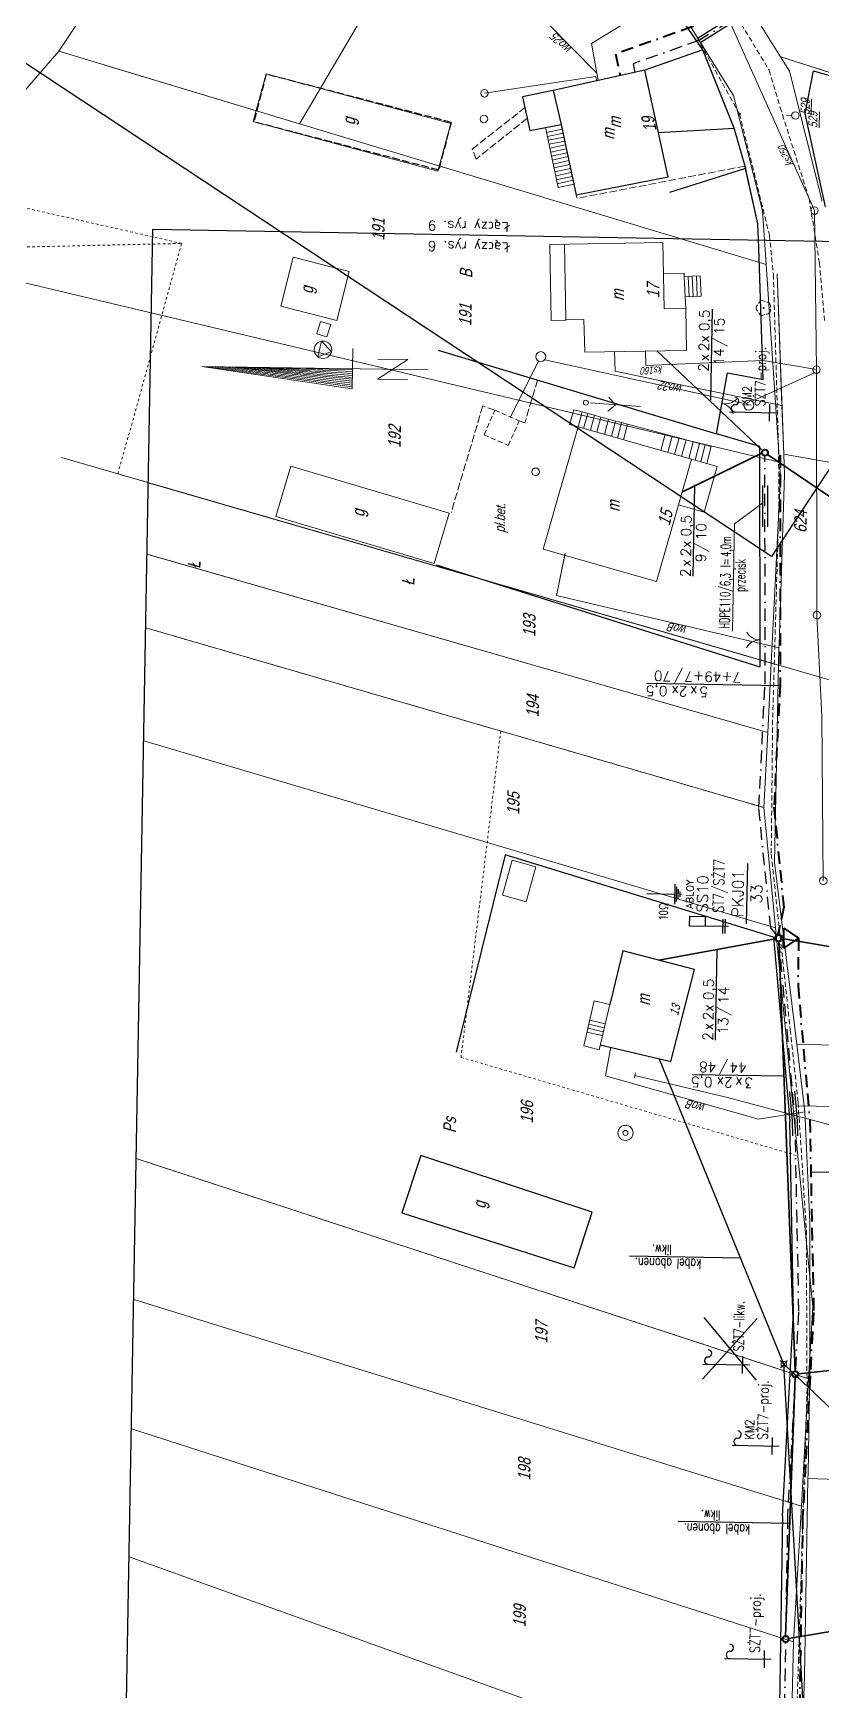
# Model space of a CAD drawing. Header units: millimetres. Extents: x 4848043 to 9699780, y 5827542 to 11659147.
# Drawn here: x 4849610.4 to 4849767.4, y 5829956.6 to 5830286.4 of the extents above; entities that cross this region are included whole.
import ezdxf
from ezdxf.enums import TextEntityAlignment as Align
from ezdxf.lldxf.tags import DXFTag

# ---------------------------------------------------------------- set-up
doc = ezdxf.new("R2010")
doc.units = ezdxf.units.MM
doc.header["$MEASUREMENT"] = 0
for name, pattern in [('0', [0]), ('BORDER', [1.75, 0.5, -0.25, 0.5, -0.25, 0, -0.25]), ('BUD', [0]), ('GUZ', [1, 0.5, -0.5]), ('KOC', [2, 1.5, -0.5]), ('KOU', [1.5, 1, -0.5]), ('SCH', [0]), ('UOK', [1.5, 1, -0.5]), ('UPW', [0])]:
    doc.linetypes.add(name, pattern=pattern)
doc.layers.get('0').update_dxf_attribs({"lineweight": 18})
for name, color, linetype, lineweight in [('EADTD_T_0', 7, '0', 18), ('EBTPO_L_6', 9, '0', 18), ('EBUOA_T_0', 7, '0', 25), ('EBUOA_T_1', 251, '0', 25), ('EBUPP_L_1', 7, 'BUD', 18), ('EBUPP_L_2', 7, '0', 13), ('EBUPP_L_3', 6, '0', 25), ('EDZPD_L_0', 251, '0', 18), ('EDZTD_T_0', 7, '0', 25), ('EUZOU_T_0', 251, '0', 18), ('EUZPU_L_4', 251, 'GUZ', 18), ('SDROK_T_0', 250, '0', 18), ('SDROK_T_1', 251, '0', 18), ('SDRPK_L_1', 7, 'KOU', 18), ('SDRPK_L_2', 251, 'KOC', 18), ('SZNPM_T_0', 251, '0', 18), ('SZOPO_T_0', 251, '0', 18), ('SZZPZ_T_0', 251, '0', 15), ('TEL kable doziemne proj.', 32, 'BORDER', 30), ('TEL rury', 6, 'Continuous', 30), ('TEL rury opis', 6, 'Continuous', 20), ('TES kable doziemne proj.', 4, 'BORDER', 40), ('TES kable napow. proj.', 241, 'LIN_NAPOW_PROJ', 35), ('TES zakończenia projektowane', 4, 'Continuous', 40), ('UEEPA_T_2', 251, '0', 18), ('UKKOO_T_2', 7, '0', 18), ('UKKPA_L_4', 7, 'UOK', 18), ('UKKPA_T_4', 251, '0', 18), ('UKKPOR_L_0', 36, '0', 18), ('UTTPA_T_2', 34, '0', 18), ('UWWOO_T_0', 251, '0', 18), ('UWWPA_T_0', 251, '0', 18), ('UWWPO_L_0', 162, 'UPW', 18), ('UZB słupy telefoniczne', 32, 'Continuous', 30)]:
    doc.layers.add(name, color=color, linetype=linetype, lineweight=lineweight)
doc.layers.add('Kanaliza', color=36, linetype='DASHEDX2', lineweight=18, plot=False)
doc.layers.add('RYS layout', color=7, linetype='Continuous', lineweight=30, plot=False)
for name, color, linetype in [('NR-RYS @ 1', 7, 'Continuous'), ('OPIS_KABLA', 30, 'Continuous'), ('OPIS_RURY', 6, 'Continuous'), ('RURY-ISTN', 6, 'Continuous'), ('SZOPO_L_0', 251, 'BGS'), ('TES kable napow. likw.', 9, 'LIN_NAPOW_LIKW'), ('TES opisy kabli abon.', 30, 'Continuous'), ('TES opisy kabli rozdz.', 30, 'Continuous'), ('TES opisy zakończeń', 30, 'Continuous'), ('TES rury', 6, 'Continuous'), ('TES zakończenia likwidowane', 9, 'Continuous')]:
    doc.layers.add(name, color=color, linetype=linetype)
doc.styles.add('ROMANS', font='simplex.shx')
doc.styles.add('SIMPLEX', font='simplex.shx', dxfattribs={"width": 0.8, "height": 1.5})
doc.styles.add('Simplex2', font='simplex.shx', dxfattribs={"width": 0.7})
doc.styles.get("Standard").update_dxf_attribs({"font": 'txt', "width": 0.8, "oblique": 15})
doc.linetypes.add('BGS', pattern='A,2.5,[133,ltypeshp.shx,S=0.2,R=0,X=0,Y=0],2.5', length=5)
tags = doc.linetypes.add('DASHEDX2', pattern=[38.1, 25.4, -12.7]).pattern_tags.tags
tags[6:7] = [DXFTag(74, 4), DXFTag(75, 0), DXFTag(340, '0'), DXFTag(46, 1.0), DXFTag(50, 0.0), DXFTag(44, 0.0), DXFTag(45, 0.0)]
tags[4:5] = [DXFTag(74, 4), DXFTag(75, 0), DXFTag(340, '0'), DXFTag(46, 1.0), DXFTag(50, 0.0), DXFTag(44, 0.0), DXFTag(45, 0.0)]
doc.linetypes.add('LIN_NAPOW_LIKW', pattern='A,0.0001,[131,ltypeshp.shx,S=0.1,R=20,X=0.34023,Y=-0.12817],-0.1,[131,ltypeshp.shx,S=0.1,R=200,X=0.35977,Y=0.12817],-0.3,[135,l_napow.shx,S=0.1,R=0,X=-0.4,Y=0],-0.2,[135,l_napow.shx,S=0.1,R=180,X=0.2,Y=0],-0.2', length=0.8001)
doc.linetypes.add('LIN_NAPOW_PROJ', pattern='A,0.0001,-0.4,[136,l_napow.shx,S=0.1,R=0,X=-0.4,Y=0],-0.2,[137,l_napow.shx,S=0.1,R=0,X=-0.2,Y=0],-0.2', length=0.8001)

# ---------------------------------------------------------------- blocks, each defined once
blk = doc.blocks.new('OSM')
at = {"color": 0}
blk.add_line((0, 0.375), (0, 0.875), dxfattribs=at)
blk.add_circle((0, 0), 0.375, dxfattribs=at)
blk = doc.blocks.new('DLI')
at = {"color": 0}
blk.add_circle((0, 0), 0.045, dxfattribs=at)
for centre, start, end in [((-0.357, 0.116), 102.488, 221.918), ((0, 0.375), 30.487, 149.918), ((0.357, 0.116), -41.514, 77.916), ((-0.22, -0.303), 174.489, 293.916), ((0.22, -0.303), -113.512, 5.915)]:
    blk.add_arc(centre, 0.375, start, end, dxfattribs=at)
blk = doc.blocks.new('SLS')
at = {"color": 0}
blk.add_circle((0, 0), 0.25, dxfattribs=at)
blk.add_circle((0, 0), 0.25, dxfattribs=at)
blk = doc.blocks.new('PNN')
at = {"color": 0}
for p, q in [((0.4395, 0.01539), (5.4395, 0.01539)), ((2.9395, 0.01539), (2.2324, 0.72249)), ((2.9395, 0.01539), (2.2324, -0.69171))]:
    blk.add_line(p, q, dxfattribs=at)
blk = doc.blocks.new('UKK')
at = {"color": 0}
blk.add_circle((0, 0), 0.375, dxfattribs=at)
blk = doc.blocks.new('STD')
at = {"color": 0}
for radius in [0.75, 0.25]:
    blk.add_circle((0, 0), radius, dxfattribs=at)
blk = doc.blocks.new('TR-SL1')
blk.add_circle((0, 0), 0.5)
blk = doc.blocks.new('KBR-SL1P')
for p, q in [((0, 0), (-1, 1.48)), ((-1, 1.48), (1, 1.48)), ((1, 1.48), (0, 0))]:
    blk.add_line(p, q)
blk.add_circle((0, 1.98), 0.35)
blk = doc.blocks.new('KIER_PLN2')
for p, q in [((0.34, 24.46), (-1.66, -5.54)), ((0.34, 24.46), (-1.66, -5.54)), ((0.34, 23.09), (-1.47, -5.54)), ((0.34, -20.54), (0.34, 24.46)), ((0.34, 21.71), (-1.28, -5.54)), ((0.34, 20.34), (-1.09, -5.54)), ((0.34, 18.96), (-0.9, -5.54)), ((0.34, 17.59), (-0.71, -5.54)), ((0.34, 16.21), (-0.52, -5.54)), ((0.34, 14.84), (-0.33, -5.54)), ((0.34, 13.46), (-0.14, -5.54)), ((0.34, 12.09), (0.05, -5.54)), ((0.34, 10.71), (0.24, -5.54)), ((-1.66, -5.54), (2.34, -5.54)), ((-0.66, -16.54), (-0.66, -10.54)), ((-0.66, -10.54), (1.34, -16.54)), ((1.34, -16.54), (1.34, -10.54))]:
    blk.add_line(p, q)
blk = doc.blocks.new('WSU')
at = {"color": 0}
blk.add_circle((0, 0), 0.09, dxfattribs=at)
blk = doc.blocks.new('BGB')
at = {"color": 0}
for centre, start, end in [((-1.5, 0.021), 0, 60.404), ((1.5, 0.021), 120, 180.404)]:
    blk.add_arc(centre, 1.5, start, end, dxfattribs=at)
blk = doc.blocks.new('KB-IWP')
at = {"style": 'SIMPLEX'}
for p in [(-1.22, 0.25), (0.64, 0.25)]:
    blk.add_text('x', height=1, dxfattribs=at).set_placement(p, align=Align.RIGHT)
at = {"style": 'SIMPLEX', "flags": 1}
blk.add_attdef('TYP-KAB', text='', height=0.5, dxfattribs=at).set_placement((-6.02, 0.25), align=Align.RIGHT)
at = {"style": 'SIMPLEX'}
for tag, p in [('POJ-KAB', (-2.13, 0.25)), ('DL-KAB', (-0.62, -1.25))]:
    blk.add_attdef(tag, text='', height=1, dxfattribs=at).set_placement(p, align=Align.RIGHT)
for tag, p in [('KONS-KAB', (-0.52, 0.25)), ('SR-ZYL', (2.12, 0.25)), ('SEP', (-0.02, -1.25))]:
    blk.add_attdef(tag, text='', height=1, dxfattribs=at).set_placement(p, align=Align.CENTER)
at = {"style": 'SIMPLEX', "flags": 1}
blk.add_attdef('REJ-SZAF', (6.39, 0.25), '', height=0.5, dxfattribs=at)
at = {"style": 'SIMPLEX'}
blk.add_attdef('DL-MON', (0.7, -1.25), '', height=1, dxfattribs=at)
blk = doc.blocks.new('KBR-ZP2')
blk.add_line((-4, 2), (4, 2))
at = {"style": 'SIMPLEX'}
for tag, p in [('REJ-SZAF', (0, 2.5)), ('NR-ZAK', (0, 0))]:
    blk.add_attdef(tag, text='', height=1.5, dxfattribs=at).set_placement(p, align=Align.CENTER)
blk = doc.blocks.new('OB')
at = {"style": 'ROMANS', "width": 0.6}
blk.add_text('l=', height=2, dxfattribs=at).set_placement((9.86, 0.18))
for tag, p in [('OB_TYP', (8.68, 0.18)), ('OB_SW', (11.54, -2.76))]:
    blk.add_attdef(tag, text='', height=2, dxfattribs=at).set_placement(p, align=Align.RIGHT)
blk.add_attdef('OB_DL', (11.91, 0.18), '', height=2, dxfattribs=at)

msp = doc.modelspace()

# ---------------------------------------------------------------- linework, layer by layer
at = {"layer": 'EBTPO_L_6', "linetype": 'SCH'}
for p, q in [((4849714.87, 5830255.69), (4849712.4, 5830267.64)), ((4849714.87, 5830255.69), (4849712.4, 5830267.64)), ((4849712.6, 5830266.68), (4849715.69, 5830267.32)), ((4849712.6, 5830266.68), (4849715.69, 5830267.32)), ((4849712.75, 5830265.89), (4849715.86, 5830266.54)), ((4849712.75, 5830265.89), (4849715.86, 5830266.54)), ((4849712.91, 5830265.11), (4849716.02, 5830265.75)), ((4849712.91, 5830265.11), (4849716.02, 5830265.75)), ((4849713.08, 5830264.33), (4849716.19, 5830264.97)), ((4849713.08, 5830264.33), (4849716.19, 5830264.97)), ((4849713.25, 5830263.54), (4849716.36, 5830264.21)), ((4849713.25, 5830263.54), (4849716.36, 5830264.21)), ((4849713.41, 5830262.76), (4849716.52, 5830263.43)), ((4849713.41, 5830262.76), (4849716.52, 5830263.43)), ((4849713.58, 5830261.98), (4849716.69, 5830262.64)), ((4849713.58, 5830261.98), (4849716.69, 5830262.64)), ((4849713.72, 5830261.18), (4849716.86, 5830261.86)), ((4849713.72, 5830261.18), (4849716.86, 5830261.86)), ((4849713.89, 5830260.39), (4849717.02, 5830261.08)), ((4849713.89, 5830260.39), (4849717.02, 5830261.08)), ((4849714.05, 5830259.61), (4849717.19, 5830260.29)), ((4849714.05, 5830259.61), (4849717.19, 5830260.29)), ((4849714.22, 5830258.83), (4849717.35, 5830259.51)), ((4849714.22, 5830258.83), (4849717.35, 5830259.51)), ((4849714.39, 5830258.04), (4849717.52, 5830258.73)), ((4849714.39, 5830258.04), (4849717.52, 5830258.73)), ((4849714.53, 5830257.26), (4849717.69, 5830257.94)), ((4849714.53, 5830257.26), (4849717.69, 5830257.94)), ((4849714.7, 5830256.48), (4849717.85, 5830257.16)), ((4849714.7, 5830256.48), (4849717.85, 5830257.16)), ((4849718.02, 5830256.38), (4849714.87, 5830255.69)), ((4849718.02, 5830256.38), (4849714.87, 5830255.69)), ((4849739.97, 5830238.66), (4849735.84, 5830238.6)), ((4849739.99, 5830238), (4849739.97, 5830238.66)), ((4849739.99, 5830238), (4849743.18, 5830238.13)), ((4849740.16, 5830233.98), (4849739.99, 5830238)), ((4849740.79, 5830238.03), (4849740.96, 5830234)), ((4849741.59, 5830238.05), (4849741.76, 5830234.03)), ((4849742.4, 5830238.1), (4849742.56, 5830234.08)), ((4849743.34, 5830234.1), (4849743.18, 5830238.13)), ((4849740.16, 5830233.98), (4849743.34, 5830234.1)), ((4849740.3, 5830231.68), (4849740.16, 5830233.98)), ((4849722.08, 5830093.92), (4849720, 5830084.94)), ((4849725.21, 5830093.18), (4849722.08, 5830093.92)), ((4849725.21, 5830093.18), (4849723.05, 5830084.18)), ((4849720.82, 5830088.48), (4849723.91, 5830087.75)), ((4849721, 5830089.26), (4849724.08, 5830088.52)), ((4849721.17, 5830090.04), (4849724.28, 5830089.3)), ((4849720.63, 5830087.68), (4849723.71, 5830086.97)), ((4849723.05, 5830084.18), (4849720, 5830084.94))]:
    msp.add_line(p, q, dxfattribs=at)
at = {"layer": 'EBTPO_L_6', "linetype": '0'}
for p, q in [((4849717.14, 5830208.57), (4849718, 5830211.49)), ((4849718, 5830211.49), (4849719.65, 5830211.06)), ((4849718.86, 5830208.12), (4849719.65, 5830211.06)), ((4849720.8, 5830210.74), (4849719.65, 5830211.06)), ((4849720.8, 5830210.74), (4849719.97, 5830207.8)), ((4849722.1, 5830210.4), (4849720.8, 5830210.74)), ((4849722.1, 5830210.4), (4849721.3, 5830207.41)), ((4849723.41, 5830210.05), (4849722.1, 5830210.4)), ((4849718.86, 5830208.12), (4849717.14, 5830208.57)), ((4849723.41, 5830210.05), (4849722.62, 5830207.05)), ((4849724.92, 5830209.65), (4849723.41, 5830210.05)), ((4849724.92, 5830209.65), (4849724.13, 5830206.6)), ((4849726.34, 5830209.26), (4849724.92, 5830209.65)), ((4849726.34, 5830209.26), (4849725.52, 5830206.22)), ((4849727.53, 5830208.94), (4849726.34, 5830209.26)), ((4849727.53, 5830208.94), (4849726.7, 5830205.87)), ((4849728.71, 5830208.64), (4849727.53, 5830208.94)), ((4849728.71, 5830208.64), (4849727.87, 5830205.53)), ((4849736.17, 5830206.65), (4849728.71, 5830208.64)), ((4849736.17, 5830206.65), (4849735.32, 5830203.4)), ((4849737.61, 5830206.26), (4849736.17, 5830206.65)), ((4849737.61, 5830206.26), (4849736.73, 5830203)), ((4849738.96, 5830205.9), (4849737.61, 5830206.26)), ((4849738.96, 5830205.9), (4849738.02, 5830202.63)), ((4849740.35, 5830205.53), (4849738.96, 5830205.9)), ((4849740.35, 5830205.53), (4849739.45, 5830202.23)), ((4849741.79, 5830205.15), (4849740.35, 5830205.53)), ((4849741.79, 5830205.15), (4849740.89, 5830201.8)), ((4849743.04, 5830204.8), (4849741.79, 5830205.15)), ((4849743.04, 5830204.8), (4849742.14, 5830201.46)), ((4849744.16, 5830204.5), (4849743.04, 5830204.8)), ((4849744.16, 5830204.5), (4849743.26, 5830201.14)), ((4849745.37, 5830204.18), (4849744.16, 5830204.5)), ((4849745.37, 5830204.18), (4849744.47, 5830200.8))]:
    msp.add_line(p, q, dxfattribs=at)
at = {"layer": 'EBUPP_L_1', "linetype": 'BUD'}
for p, q in [((4849705.77, 5830121.86), (4849703.81, 5830114.95)), ((4849710.47, 5830120.53), (4849705.77, 5830121.86)), ((4849708.53, 5830113.62), (4849710.47, 5830120.53)), ((4849703.81, 5830114.95), (4849708.53, 5830113.62))]:
    msp.add_line(p, q, dxfattribs=at)
at = {"layer": 'EBUPP_L_2', "linetype": '0', "lineweight": 18}
for p, q in [((4849659.69, 5830232.08), (4849662.17, 5830241.83)), ((4849662.17, 5830241.83), (4849673.3, 5830239.03)), ((4849670.85, 5830229.26), (4849673.3, 5830239.03)), ((4849659.69, 5830232.08), (4849670.85, 5830229.26)), ((4849666.86, 5830226.63), (4849667.62, 5830229.09)), ((4849667.62, 5830229.09), (4849669.63, 5830228.48)), ((4849668.85, 5830226.01), (4849669.63, 5830228.48)), ((4849666.86, 5830226.63), (4849668.85, 5830226.01)), ((4849667.79, 5830225.15), (4849667.1, 5830222.02)), ((4849667.79, 5830225.15), (4849669.8, 5830223.11)), ((4849669.8, 5830223.11), (4849667.1, 5830222.02))]:
    msp.add_line(p, q, dxfattribs=at)
at = {"layer": 'EBUPP_L_2', "color": 7, "lineweight": 18}
msp.add_circle((4849668.1, 5830223.44), 1.74, dxfattribs=at)
at = {"layer": 'EBUPP_L_3', "linetype": 'BUD', "lineweight": 20}
for p, q in [((4849654.23, 5830268.84), (4849656.8, 5830278.37)), ((4849693.51, 5830268.46), (4849656.8, 5830278.37)), ((4849732.12, 5830279.05), (4849713.91, 5830275.03)), ((4849736.79, 5830257.8), (4849732.12, 5830279.05)), ((4849713.91, 5830275.03), (4849707.83, 5830273.76)), ((4849707.83, 5830273.76), (4849709.29, 5830267.04)), ((4849713.91, 5830275.03), (4849715.49, 5830268.24)), ((4849690.94, 5830258.94), (4849654.23, 5830268.84)), ((4849690.94, 5830258.94), (4849693.51, 5830268.46)), ((4849709.29, 5830267.04), (4849715.49, 5830268.24)), ((4849715.49, 5830268.24), (4849718.48, 5830254.23)), ((4849736.79, 5830257.8), (4849718.48, 5830254.23)), ((4849713.24, 5830244.4), (4849735.73, 5830244.78)), ((4849713.24, 5830244.4), (4849716.14, 5830244.45)), ((4849713.24, 5830244.4), (4849713.51, 5830229.29)), ((4849713.24, 5830244.4), (4849713.51, 5830229.29)), ((4849716.14, 5830244.45), (4849716.42, 5830229.36)), ((4849735.73, 5830244.78), (4849735.98, 5830231.59)), ((4849735.98, 5830231.59), (4849740.3, 5830231.68)), ((4849735.98, 5830231.59), (4849735.98, 5830231.59)), ((4849735.98, 5830231.59), (4849735.98, 5830231.59)), ((4849740.43, 5830223.31), (4849740.3, 5830231.68)), ((4849713.51, 5830229.29), (4849716.42, 5830229.34)), ((4849713.51, 5830229.29), (4849713.51, 5830229.29)), ((4849720.02, 5830229.44), (4849716.42, 5830229.36)), ((4849720.18, 5830222.95), (4849720.02, 5830229.44)), ((4849720.18, 5830222.95), (4849736.11, 5830223.23)), ((4849736.11, 5830223.23), (4849740.43, 5830223.31)), ((4849711.9, 5830183.78), (4849718.86, 5830208.12)), ((4849718.86, 5830208.12), (4849741.41, 5830201.67)), ((4849738.82, 5830192.58), (4849741.41, 5830201.67)), ((4849741.41, 5830201.67), (4849738.82, 5830192.58)), ((4849741.41, 5830201.67), (4849738.82, 5830192.58)), ((4849741.41, 5830201.67), (4849746.54, 5830200.2)), ((4849658.73, 5830190.27), (4849661.71, 5830200.27)), ((4849693.23, 5830190.91), (4849661.71, 5830200.27)), ((4849746.54, 5830200.2), (4849743.94, 5830191.1)), ((4849690.25, 5830180.9), (4849693.23, 5830190.91)), ((4849734.45, 5830177.31), (4849738.82, 5830192.58)), ((4849738.82, 5830192.58), (4849743.94, 5830191.1)), ((4849690.25, 5830180.9), (4849658.73, 5830190.27)), ((4849711.9, 5830183.78), (4849734.45, 5830177.31))]:
    msp.add_line(p, q, dxfattribs=at)
at = {"layer": 'EBUPP_L_3', "linetype": 'KOC'}
for p, q in [((4849656.8, 5830278.27), (4849654.33, 5830268.8)), ((4849693.59, 5830268.68), (4849656.8, 5830278.27)), ((4849691.12, 5830259.2), (4849654.33, 5830268.8)), ((4849693.59, 5830268.68), (4849691.12, 5830259.2))]:
    msp.add_line(p, q, dxfattribs=at)
at = {"layer": 'EBUPP_L_3', "linetype": '0'}
for p, q in [((4849732.12, 5830279.05), (4849713.91, 5830275.03)), ((4849736.79, 5830257.8), (4849732.12, 5830279.05)), ((4849713.91, 5830275.03), (4849707.83, 5830273.76)), ((4849707.83, 5830273.76), (4849709.29, 5830267.04)), ((4849713.91, 5830275.03), (4849715.49, 5830268.24)), ((4849709.29, 5830267.04), (4849715.49, 5830268.24)), ((4849715.49, 5830268.24), (4849718.48, 5830254.23)), ((4849736.79, 5830257.8), (4849718.48, 5830254.23)), ((4849718.48, 5830254.23), (4849718.48, 5830254.23)), ((4849727.74, 5830103.84), (4849725.21, 5830093.18)), ((4849742.05, 5830100.16), (4849727.74, 5830103.84)), ((4849737.33, 5830081.85), (4849742.05, 5830100.16)), ((4849723.28, 5830085.16), (4849737.33, 5830081.85)), ((4849687.58, 5830063.15), (4849683.8, 5830051.72)), ((4849721.65, 5830051.88), (4849687.58, 5830063.15)), ((4849683.8, 5830051.72), (4849718.09, 5830040.74)), ((4849718.09, 5830040.74), (4849721.65, 5830051.88))]:
    msp.add_line(p, q, dxfattribs=at)
at = {"layer": 'EBUPP_L_3', "linetype": 'BUD'}
msp.add_line((4849718.48, 5830254.23), (4849718.48, 5830254.23), dxfattribs=at)
at = {"layer": 'EBUPP_L_3', "linetype": 'BUD', "lineweight": 50}
msp.add_line((4849716.42, 5830229.34), (4849716.42, 5830229.36), dxfattribs=at)
at = {"layer": 'EDZPD_L_0', "linetype": '0'}
for p, q in [((4849676.08, 5830374.35), (4849615.55, 5830282.85)), ((4849706.48, 5830341.74), (4849663.42, 5830268.39)), ((4849706.48, 5830341.74), (4849663.42, 5830268.39)), ((4849759.14, 5830281.75), (4849732.57, 5830324.41)), ((4849759.14, 5830281.75), (4849732.57, 5830324.41)), ((4849722.54, 5830317.85), (4849749.78, 5830274.01)), ((4849722.54, 5830317.85), (4849749.78, 5830274.01)), ((4849615.55, 5830282.85), (4849581.24, 5830243.28)), ((4849663.42, 5830268.39), (4849615.55, 5830282.85)), ((4849663.42, 5830268.39), (4849624.5, 5830280.15)), ((4849759.14, 5830281.75), (4849918.97, 5830230.3)), ((4849760.93, 5830278.88), (4849759.14, 5830281.75)), ((4849759.14, 5830281.75), (4849893.34, 5830238.55)), ((4849760.93, 5830278.88), (4849759.14, 5830281.75)), ((4849767.45, 5830253.02), (4849760.93, 5830278.88)), ((4849767.45, 5830253.02), (4849760.93, 5830278.88)), ((4849749.78, 5830274.01), (4849755.53, 5830251.15)), ((4849749.78, 5830274.01), (4849755.53, 5830251.15)), ((4849756.26, 5830240.39), (4849663.42, 5830268.39)), ((4849756.26, 5830240.39), (4849663.42, 5830268.39)), ((4849755.53, 5830251.15), (4849756.26, 5830240.39)), ((4849755.53, 5830251.15), (4849756.26, 5830240.39)), ((4849758.92, 5830201.08), (4849581.24, 5830243.28)), ((4849756.26, 5830240.39), (4849758.92, 5830201.08)), ((4849756.26, 5830240.39), (4849758.92, 5830201.08)), ((4849758.92, 5830201.08), (4849624.65, 5830232.97)), ((4849758.92, 5830201.08), (4849759.14, 5830197.87)), ((4849758.92, 5830201.08), (4849759.14, 5830197.87)), ((4849759.14, 5830197.87), (4849757.28, 5830161.1)), ((4849759.14, 5830197.87), (4849757.28, 5830161.1)), ((4849757.28, 5830161.1), (4849633.33, 5830196.98)), ((4849756.6, 5830147.31), (4849633.08, 5830182.76)), ((4849755.83, 5830132.34), (4849632.82, 5830168.11)), ((4849757.28, 5830161.1), (4849756.6, 5830147.31)), ((4849757.28, 5830161.1), (4849756.6, 5830147.31)), ((4849758.18, 5830108.44), (4849632.42, 5830145.6)), ((4849756.6, 5830147.31), (4849755.83, 5830132.34)), ((4849756.6, 5830147.31), (4849755.83, 5830132.34)), ((4849755.83, 5830132.34), (4849758.18, 5830108.44)), ((4849755.83, 5830132.34), (4849758.18, 5830108.44)), ((4849758.18, 5830108.44), (4849762.61, 5830063.05)), ((4849764.74, 5830018.71), (4849630.93, 5830062.51)), ((4849762.61, 5830063.05), (4849765.56, 5830032.99)), ((4849763.29, 5829993.35), (4849630.43, 5830034.45)), ((4849765.56, 5830032.99), (4849764.74, 5830018.71)), ((4849764.74, 5830018.71), (4849763.29, 5829993.35)), ((4849761.75, 5829966.39), (4849629.97, 5830008.76)), ((4849763.29, 5829993.35), (4849761.75, 5829966.39)), ((4849760.03, 5829936.44), (4849629.52, 5829983.24)), ((4849761.75, 5829966.39), (4849761.42, 5829952.27))]:
    msp.add_line(p, q, dxfattribs=at)
for points in [[(4849824.56, 5830141.63), (4849616.08, 5830201.97)], [(4849756.6, 5830147.31), (4849633.02, 5830182.78)]]:
    msp.add_lwpolyline(points, dxfattribs=at)
at = {"layer": 'EUZPU_L_4', "linetype": 'GUZ'}
for p, q in [((4849813.89, 5830264.11), (4849759.14, 5830281.75)), ((4849813.89, 5830264.11), (4849759.14, 5830281.75)), ((4849639.98, 5830244.59), (4849595.03, 5830254.81)), ((4849581.24, 5830243.28), (4849639.98, 5830244.59)), ((4849627.29, 5830198.75), (4849639.98, 5830244.59)), ((4849757.28, 5830161.1), (4849627.29, 5830198.75)), ((4849757.28, 5830161.1), (4849627.29, 5830198.75)), ((4849632.82, 5830168.12), (4849703.47, 5830147.58)), ((4849703.47, 5830147.58), (4849695.57, 5830082.65)), ((4849703.47, 5830147.58), (4849755.83, 5830132.34)), ((4849695.57, 5830082.65), (4849762.61, 5830063.05)), ((4849646.59, 5830057.38), (4849630.93, 5830062.51)), ((4849764.74, 5830018.71), (4849646.59, 5830057.38))]:
    msp.add_line(p, q, dxfattribs=at)
at = {"layer": 'Kanaliza', "ltscale": 0.1}
for p, q in [((4849711, 5830221.17), (4849705.34, 5830209.94)), ((4849751.89, 5830212.72), (4849712.22, 5830221.45)), ((4849765.88, 5830218.88), (4849753.51, 5830213.19))]:
    msp.add_line(p, q, dxfattribs=at)
for centre in [(4849711.43, 5830222.07), (4849752.85, 5830212.44)]:
    msp.add_circle(centre, 1, dxfattribs=at)
at = {"layer": 'OPIS_RURY'}
for p, q in [((4849732.57, 5830115.22), (4849738.15, 5830115.12)), ((4849738.11, 5830113.14), (4849738.18, 5830117.1)), ((4849738.46, 5830113.63), (4849738.51, 5830116.6)), ((4849738.81, 5830114.12), (4849738.84, 5830116.1)), ((4849739.16, 5830114.61), (4849739.17, 5830115.6)), ((4849739.44, 5830115.06), (4849739.44, 5830115.14))]:
    msp.add_line(p, q, dxfattribs=at)
at = {"layer": 'RURY-ISTN'}
for p, q in [((4849741.05, 5830108.85), (4849741.09, 5830110.71)), ((4849741.05, 5830108.85), (4849748.81, 5830108.72)), ((4849741.09, 5830110.71), (4849744.16, 5830110.66)), ((4849744.16, 5830110.66), (4849744.12, 5830108.8)), ((4849747.67, 5830110.16), (4849747.62, 5830107.31)), ((4849748.11, 5830110.15), (4849748.06, 5830107.3))]:
    msp.add_line(p, q, dxfattribs=at)
at = {"layer": 'RYS layout'}
for points in [[(4849519.6, 5830339.47), (4849740.2, 5830673.14), (4849977.94, 5830515.95), (4849757.33, 5830182.29)], [(4849624.24, 5829687.49), (4849634.23, 5830247.4), (4849919.19, 5830242.32), (4849909.19, 5829682.41)]]:
    msp.add_lwpolyline(points, close=True, dxfattribs=at)
at = {"layer": 'SDRPK_L_1', "linetype": 'KOU'}
for p, q in [((4849750.99, 5830270.33), (4849738.82, 5830292.27)), ((4849751.35, 5830288.23), (4849756.89, 5830279.05)), ((4849756.89, 5830279.05), (4849759.08, 5830271.65)), ((4849750.99, 5830270.33), (4849756.94, 5830246.26)), ((4849759.08, 5830271.65), (4849764.83, 5830253.52)), ((4849764.83, 5830253.52), (4849766.89, 5830240.72)), ((4849756.94, 5830246.26), (4849757.72, 5830238.39)), ((4849766.89, 5830240.72), (4849767.94, 5830229.18)), ((4849757.72, 5830238.39), (4849758.74, 5830203.7)), ((4849758.74, 5830203.7), (4849758.84, 5830193.26)), ((4849758.84, 5830193.26), (4849757.58, 5830149.75)), ((4849758.84, 5830193.26), (4849757.58, 5830149.75)), ((4849757.58, 5830149.75), (4849757.3, 5830123.06)), ((4849757.58, 5830149.75), (4849757.3, 5830123.06)), ((4849757.3, 5830123.06), (4849761.08, 5830088.18)), ((4849761.08, 5830088.18), (4849762.66, 5830073.65)), ((4849762.66, 5830073.65), (4849764.29, 5830048.3)), ((4849764.29, 5830048.3), (4849764.43, 5830016.65)), ((4849764.43, 5830016.65), (4849763.64, 5829991.84)), ((4849763.64, 5829991.84), (4849762.73, 5829962.97)), ((4849762.73, 5829962.97), (4849761.96, 5829938.98))]:
    msp.add_line(p, q, dxfattribs=at)
at = {"layer": 'SDRPK_L_2', "linetype": 'KOC'}
for p, q in [((4849697.78, 5830263.36), (4849708.29, 5830271.61)), ((4849697.78, 5830263.36), (4849708.29, 5830271.61)), ((4849708.75, 5830269.53), (4849698.6, 5830261.39)), ((4849708.75, 5830269.53), (4849698.6, 5830261.39)), ((4849698.6, 5830261.39), (4849697.78, 5830263.36)), ((4849698.6, 5830261.39), (4849697.78, 5830263.36)), ((4849752.09, 5830259.99), (4849718.67, 5830253.57)), ((4849752.09, 5830259.99), (4849718.67, 5830253.57)), ((4849718.67, 5830253.57), (4849718.48, 5830254.23)), ((4849718.67, 5830253.57), (4849718.48, 5830254.23)), ((4849710.8, 5830217.42), (4849708.25, 5830208.9)), ((4849699.89, 5830212.27), (4849693.61, 5830191.06)), ((4849702.29, 5830211.41), (4849699.89, 5830212.27)), ((4849708.25, 5830208.9), (4849707.12, 5830209.29))]:
    msp.add_line(p, q, dxfattribs=at)
at = {"layer": 'SZOPO_L_0', "linetype": 'BGS'}
for p, q in [((4849743.68, 5830283.14), (4849708.15, 5830334.71)), ((4849743.68, 5830283.14), (4849708.15, 5830334.71)), ((4849743.68, 5830283.14), (4849732.12, 5830279.05)), ((4849743.68, 5830283.14), (4849732.12, 5830279.05)), ((4849749.92, 5830267.51), (4849743.68, 5830283.14)), ((4849749.92, 5830267.51), (4849743.68, 5830283.14)), ((4849764.06, 5830270.46), (4849765.73, 5830278.95)), ((4849765.73, 5830278.95), (4849783.3, 5830273.72)), ((4849768.09, 5830251.86), (4849764.06, 5830270.46)), ((4849734.84, 5830266.64), (4849749.92, 5830267.51)), ((4849734.84, 5830266.64), (4849749.92, 5830267.51)), ((4849752.09, 5830259.99), (4849749.92, 5830267.51)), ((4849752.09, 5830259.99), (4849749.92, 5830267.51)), ((4849754.66, 5830248.48), (4849752.09, 5830259.99)), ((4849752.09, 5830259.99), (4849752.2, 5830259.49)), ((4849752.2, 5830259.49), (4849737.03, 5830254.74)), ((4849754.66, 5830248.48), (4849752.2, 5830259.49)), ((4849754.82, 5830243.72), (4849754.66, 5830248.48)), ((4849754.82, 5830243.72), (4849754.66, 5830248.48)), ((4849755.67, 5830217.54), (4849754.82, 5830243.72)), ((4849755.67, 5830217.54), (4849754.82, 5830243.72)), ((4849691.02, 5830223.33), (4849746.42, 5830206.74)), ((4849691.02, 5830223.33), (4849746.42, 5830206.74)), ((4849746.42, 5830206.74), (4849748.59, 5830218.83)), ((4849746.42, 5830206.74), (4849748.59, 5830218.83)), ((4849748.59, 5830218.83), (4849755.67, 5830217.54)), ((4849748.59, 5830218.83), (4849755.67, 5830217.54)), ((4849755.05, 5830204.17), (4849746.42, 5830206.74)), ((4849755.05, 5830204.17), (4849746.42, 5830206.74)), ((4849755.07, 5830160.26), (4849755.05, 5830204.17)), ((4849755.07, 5830160.26), (4849755.05, 5830204.17)), ((4849755.07, 5830160.26), (4849690.66, 5830180.57)), ((4849755.07, 5830160.26), (4849690.66, 5830180.57)), ((4849704.37, 5830122.94), (4849694.63, 5830083.67)), ((4849757.75, 5830106.56), (4849704.37, 5830122.94)), ((4849757.75, 5830106.56), (4849760.98, 5830069.96)), ((4849761.74, 5830031.94), (4849760.98, 5830069.96)), ((4849759.55, 5829991.39), (4849761.74, 5830031.94)), ((4849759.55, 5829991.39), (4849758.85, 5829948.56))]:
    msp.add_line(p, q, dxfattribs=at)
at = {"layer": 'TEL kable doziemne proj.', "ltscale": 5}
for p, q in [((4849756.07, 5830156.89), (4849756.05, 5830202.46)), ((4849754.83, 5830132.37), (4849756.07, 5830156.89)), ((4849757.19, 5830108.34), (4849754.83, 5830132.37)), ((4849759.1, 5830022.31), (4849760.53, 5830020.91)), ((4849760.51, 5830022.32), (4849759.11, 5830020.89))]:
    msp.add_line(p, q, dxfattribs=at)
for points in [[(4849682.66, 5830383.18), (4849695.88, 5830371.94), (4849704.39, 5830364.69), (4849731.73, 5830323.87), (4849752.31, 5830290.82), (4849743.01, 5830285.03)], [(4849743.01, 5830285.03), (4849729.79, 5830280.35), (4849730.17, 5830278.62)], [(4849757.19, 5830108.34), (4849758.48, 5830106.75)], [(4849758.82, 5830105.86), (4849761.98, 5830070.02), (4849762.74, 5830031.92), (4849760.55, 5829991.36), (4849759.85, 5829948.54), (4849759.65, 5829936.04), (4849762.24, 5829916.53), (4849763.8, 5829910.92), (4849766.2, 5829902.76), (4849773.98, 5829882.44), (4849780.03, 5829865.7), (4849787.64, 5829844.58), (4849787.78, 5829844.27), (4849789.76, 5829839.68), (4849796.09, 5829825.02), (4849812.81, 5829781.91), (4849812.5, 5829773.73), (4849808.37, 5829664.43), (4849807.21, 5829633.88), (4849805.61, 5829599.46), (4849803.41, 5829552), (4849814.43, 5829548.99)]]:
    msp.add_lwpolyline(points, dxfattribs=at)
at = {"layer": 'TEL rury'}
for p, q in [((4849752.05, 5830291.24), (4849742.75, 5830285.45)), ((4849752.58, 5830290.39), (4849743.28, 5830284.6)), ((4849755.55, 5830196.44), (4849755.56, 5830192.89)), ((4849756.55, 5830196.44), (4849756.56, 5830192.9)), ((4849755.56, 5830192.89), (4849755.56, 5830188.22)), ((4849756.56, 5830192.9), (4849756.56, 5830188.22)), ((4849760.96, 5830075.84), (4849761.48, 5830069.99)), ((4849761.96, 5830075.93), (4849762.48, 5830070.04)), ((4849761.48, 5830069.99), (4849761.54, 5830067.01)), ((4849762.48, 5830070.04), (4849762.54, 5830067.03))]:
    msp.add_line(p, q, dxfattribs=at)
at = {"layer": 'TEL rury opis'}
for p, q in [((4849755.56, 5830192.89), (4849750, 5830188.82)), ((4849749.62, 5830167.43), (4849750, 5830188.82)), ((4849788.56, 5830072.52), (4849762.22, 5830072.99))]:
    msp.add_line(p, q, dxfattribs=at)
at = {"layer": 'TES kable doziemne proj.', "ltscale": 5}
for points in [[(4849677.28, 5830372.22), (4849683.01, 5830378.95), (4849693.94, 5830369.65), (4849702.13, 5830362.68), (4849729.21, 5830322.24), (4849748.18, 5830291.78), (4849741.7, 5830287.75), (4849726.3, 5830282.29), (4849727.24, 5830277.98)], [(4849759.05, 5830202.47), (4849759.07, 5830156.82), (4849757.84, 5830132.44), (4849759.79, 5830112.55), (4849758.63, 5830107.08)], [(4849762.73, 5830106.36), (4849762.63, 5830096.82), (4849764.97, 5830070.18), (4849765.74, 5830031.87), (4849763.55, 5829991.25), (4849762.85, 5829948.49), (4849762.65, 5829936.21), (4849765.18, 5829917.13), (4849766.56, 5829912.16), (4849771.47, 5829906.16)]]:
    msp.add_lwpolyline(points, dxfattribs=at)
at = {"layer": 'TES kable napow. likw.', "ltscale": 5}
for p, q in [((4849759.81, 5830021.61), (4849735.02, 5830082.39)), ((4849766.77, 5829899.61), (4849759.81, 5830021.61)), ((4849759.81, 5830021.61), (4849798.87, 5829984.62))]:
    msp.add_line(p, q, dxfattribs=at)
at = {"layer": 'TES kable napow. proj.', "ltscale": 5}
for p, q in [((4849755.59, 5830203.38), (4849734.54, 5830223.2)), ((4849755.44, 5830202.86), (4849739.54, 5830195.1)), ((4849756.53, 5830202.63), (4849781.9, 5830185.36)), ((4849758.09, 5830106.23), (4849734.9, 5830102)), ((4849758.8, 5830105.69), (4849762.05, 5830020.18)), ((4849759.46, 5830106.28), (4849791.15, 5830100.92)), ((4849762.67, 5830019.65), (4849805.56, 5830024.37)), ((4849762.05, 5830018.98), (4849760.17, 5829967.5)), ((4849760.74, 5829967), (4849794.27, 5829972.66))]:
    msp.add_line(p, q, dxfattribs=at)
at = {"layer": 'TES opisy kabli rozdz.'}
for p, q in [((4849745.54, 5830231.5), (4849745.21, 5830213.38)), ((4849742.03, 5830196.56), (4849741.71, 5830178.36)), ((4849732.56, 5830157.09), (4849759.06, 5830156.62)), ((4849746.48, 5830104.17), (4849746.16, 5830086.1)), ((4849741.62, 5830079.27), (4849759.74, 5830078.95)), ((4849796.34, 5830059.26), (4849765.18, 5830059.81))]:
    msp.add_line(p, q, dxfattribs=at)
at = {"layer": 'TES rury', "linetype": 'Continuous'}
for p, q in [((4849749.02, 5830211.07), (4849758.33, 5830210.91)), ((4849756.96, 5830212.64), (4849756.9, 5830209.22)), ((4849729.08, 5830043.18), (4849751.29, 5830042.78)), ((4849743.65, 5830018.61), (4849754.51, 5830030.72)), ((4849743.87, 5830030.91), (4849754.29, 5830018.42)), ((4849757.48, 5830007.02), (4849757.42, 5830003.61)), ((4849749.55, 5830005.46), (4849758.85, 5830005.29)), ((4849738.79, 5829990.35), (4849761, 5829989.95)), ((4849747.99, 5829963.05), (4849757.29, 5829962.89)), ((4849755.92, 5829964.62), (4849755.86, 5829961.2))]:
    msp.add_line(p, q, dxfattribs=at)
for centre, start, end in [((4849750.1, 5830213.22), 268.9772, 88.9772), ((4849750.07, 5830211.78), 88.9772, 268.9772), ((4849750.6, 5830006.16), 88.9772, 268.9772), ((4849750.62, 5830007.6), 268.9772, 88.9772), ((4849749.04, 5829963.76), 88.9772, 268.9772), ((4849749.06, 5829965.2), 268.9772, 88.9772)]:
    msp.add_arc(centre, 0.721, start, end, dxfattribs=at)
at = {"layer": 'TES zakończenia likwidowane', "color": 0, "linetype": 'Continuous'}
for p, q in [((4849751.6, 5830023.18), (4849751.54, 5830019.76)), ((4849743.67, 5830021.61), (4849752.97, 5830021.44))]:
    msp.add_line(p, q, dxfattribs=at)
for centre, start, end in [((4849744.72, 5830022.31), 88.9772, 268.9772), ((4849744.74, 5830023.76), 268.9772, 88.9772)]:
    msp.add_arc(centre, 0.721, start, end, dxfattribs=at)
at = {"layer": 'TES zakończenia projektowane'}
for centre in [(4849756.03, 5830202.96), (4849762.07, 5830019.58), (4849760.15, 5829966.9)]:
    msp.add_circle(centre, 0.609, dxfattribs=at)
at = {"layer": 'UKKPA_L_4', "linetype": 'UOK'}
for p, q in [((4849700.15, 5830206.53), (4849702.29, 5830211.41)), ((4849702.29, 5830211.41), (4849707.12, 5830209.29)), ((4849704.97, 5830204.4), (4849707.12, 5830209.29)), ((4849700.15, 5830206.53), (4849704.97, 5830204.4))]:
    msp.add_line(p, q, dxfattribs=at)
at = {"layer": 'UKKPOR_L_0', "linetype": '0'}
for p, q in [((4849745.54, 5830296.51), (4849765.91, 5830251.14)), ((4849745.54, 5830296.51), (4849765.91, 5830251.14)), ((4849700.24, 5830274.46), (4849722.4, 5830277.8)), ((4849700.24, 5830274.46), (4849722.4, 5830277.8)), ((4849722.4, 5830277.8), (4849722.58, 5830276.88)), ((4849722.4, 5830277.8), (4849722.58, 5830276.88)), ((4849765.91, 5830251.14), (4849766.31, 5830219.49)), ((4849765.91, 5830251.14), (4849766.31, 5830219.49)), ((4849732.31, 5830223.18), (4849732.36, 5830220.3)), ((4849732.36, 5830220.3), (4849755.68, 5830221.3)), ((4849766.31, 5830219.49), (4849755.68, 5830221.3)), ((4849766.31, 5830219.49), (4849755.68, 5830221.3)), ((4849766.31, 5830219.49), (4849766.4, 5830170.64)), ((4849766.31, 5830219.49), (4849766.4, 5830170.64)), ((4849767.36, 5830150.56), (4849766.4, 5830170.64)), ((4849767.36, 5830150.56), (4849766.4, 5830170.64)), ((4849767.65, 5830117.79), (4849767.36, 5830150.56)), ((4849767.65, 5830117.79), (4849767.36, 5830150.56)), ((4849730.07, 5830078.59), (4849730.16, 5830079.07)), ((4849730.26, 5830079.59), (4849730.16, 5830079.07)), ((4849748.58, 5830074.66), (4849730.16, 5830079.07)), ((4849758.27, 5830072.07), (4849748.58, 5830074.66)), ((4849770.48, 5830068.83), (4849758.27, 5830072.07))]:
    msp.add_line(p, q, dxfattribs=at)
at = {"layer": 'UWWPO_L_0', "linetype": 'UPW'}
for p, q in [((4849722.59, 5830278.46), (4849707.07, 5830294.26)), ((4849722.59, 5830278.46), (4849707.07, 5830294.26)), ((4849721.56, 5830284.36), (4849737.76, 5830294.33)), ((4849721.56, 5830284.36), (4849737.76, 5830294.33)), ((4849721.56, 5830284.36), (4849722.59, 5830278.46)), ((4849721.56, 5830284.36), (4849722.59, 5830278.46)), ((4849722.85, 5830277.06), (4849722.59, 5830278.46)), ((4849722.85, 5830277.06), (4849722.59, 5830278.46)), ((4849758.47, 5830238.57), (4849759.79, 5830202.68)), ((4849758.47, 5830238.57), (4849759.42, 5830212.35)), ((4849726.21, 5830219.17), (4849726.14, 5830223.07)), ((4849734.75, 5830217.41), (4849726.21, 5830219.17)), ((4849759.42, 5830212.35), (4849734.75, 5830217.41)), ((4849759.79, 5830202.68), (4849759.42, 5830212.35)), ((4849759.93, 5830198.54), (4849759.79, 5830202.68)), ((4849786.07, 5830197.99), (4849759.79, 5830202.68)), ((4849759.93, 5830198.54), (4849759.79, 5830202.68)), ((4849786.01, 5830198), (4849759.79, 5830202.68)), ((4849758.85, 5830164.79), (4849759.93, 5830198.54)), ((4849758.85, 5830164.79), (4849759.93, 5830198.54)), ((4849714.58, 5830174.55), (4849716.31, 5830182.94)), ((4849714.58, 5830174.55), (4849716.24, 5830182.54)), ((4849758.84, 5830164.11), (4849714.58, 5830174.55)), ((4849758.84, 5830164.11), (4849714.58, 5830174.55)), ((4849758.85, 5830164.79), (4849758.84, 5830164.11)), ((4849758.85, 5830164.79), (4849758.84, 5830164.11)), ((4849757.94, 5830121.44), (4849758.84, 5830164.11)), ((4849757.94, 5830121.44), (4849758.84, 5830164.11)), ((4849757.94, 5830121.44), (4849762.37, 5830085.26)), ((4849764.01, 5830071.83), (4849762.37, 5830085.26)), ((4849804.84, 5830084.04), (4849762.37, 5830085.26)), ((4849724.29, 5830079), (4849725.41, 5830084.66)), ((4849754.74, 5830070.33), (4849724.29, 5830079)), ((4849764.01, 5830071.83), (4849754.74, 5830070.33)), ((4849765, 5830049.95), (4849764.01, 5830071.83)), ((4849765.01, 5830021.32), (4849765, 5830049.95)), ((4849764.63, 5829999.79), (4849765.01, 5830021.32)), ((4849764.63, 5829999.79), (4849764.61, 5829998.89)), ((4849763.91, 5829959.49), (4849764.61, 5829998.89)), ((4849764.61, 5829998.89), (4849820.48, 5829996.63)), ((4849763.91, 5829959.49), (4849762.97, 5829931.7))]:
    msp.add_line(p, q, dxfattribs=at)

# ---------------------------------------------------------------- block references
at = {"linetype": 'Continuous', "xscale": 1.999999999999998, "zscale": 1.999999999999998, "rotation": 89.17478727465868}
msp.add_blockref('KIER_PLN2', (4849668.41, 5830219.06), dxfattribs=at)
at = {"layer": 'SDROK_T_0', "xscale": 1.999999999605126, "yscale": 1.999999999605126, "zscale": 1.999999999605126, "rotation": 119.057236628765}
msp.add_blockref('WSU', (4849750.99, 5830270.33), dxfattribs=at)
at = {"layer": 'SZNPM_T_0', "xscale": 2, "yscale": 2, "zscale": 2, "rotation": 88.97723720235952}
msp.add_blockref('OSM', (4849762.11, 5830270.05), dxfattribs=at)
msp.add_blockref('OSM', (4849762.11, 5830270.05), dxfattribs=at)
msp.add_blockref('OSM', (4849762.11, 5830270.05), dxfattribs=at)
msp.add_blockref('OSM', (4849762.11, 5830270.05), dxfattribs=at)
at = {"layer": 'SZOPO_T_0'}
for p, xscale, yscale, zscale, rotation in [((4849747.5, 5830212.78), 2.000000000067797, 2.000000000067797, 2.000000000067797, 256.2572306581282), ((4849755.07, 5830165.7), 2, 2, 2, 88.97723720235952)]:
    msp.add_blockref('BGB', p, dxfattribs=dict(at, xscale=xscale, yscale=yscale, zscale=zscale, rotation=rotation))
at = {"layer": 'SZZPZ_T_0', "xscale": 2, "yscale": 2, "zscale": 2, "rotation": 88.97723720235952}
msp.add_blockref('DLI', (4849755.78, 5830231.74), dxfattribs=at)
at = {"layer": 'TEL rury opis', "rotation": 88.97723719000902}
msp.add_blockref('OB', (4849749.22, 5830170.29), dxfattribs=at).add_auto_attribs({'OB_TYP': 'HDPE110/6,3', 'OB_DL': '4,0m', 'OB_SW': 'przecisk'})
at = {"layer": 'TES opisy kabli abon.', "linetype": 'Continuous'}
for p, xscale, yscale, zscale, rotation, values in [((4849745.42, 5830225.02), 1.999999999546576, 1.999999999546576, 1.999999999546576, 88.97723720236162, {'POJ-KAB': '2', 'KONS-KAB': '2', 'DL-KAB': '14', 'DL-MON': '15', 'SR-ZYL': '0,5', 'SEP': '/'}), ((4849741.81, 5830184.16), 1.999999999546576, 1.999999999546576, 1.999999999546576, 88.97723720236162, {'POJ-KAB': '2', 'KONS-KAB': '2', 'DL-KAB': '9', 'DL-MON': '10', 'SR-ZYL': '0,5', 'SEP': '/'}), ((4849738.75, 5830156.98), 1.999999999546576, 1.999999999546576, 1.999999999546576, 178.9772372021884, {'POJ-KAB': '5', 'KONS-KAB': '2', 'DL-KAB': '7+49+7', 'DL-MON': '70', 'SR-ZYL': '0,5', 'SEP': '/'}), ((4849746.26, 5830091.9), 1.999999999546577, 1.999999999546577, 1.999999999546577, 88.97723720236162, {'POJ-KAB': '2', 'KONS-KAB': '2', 'DL-KAB': '13', 'DL-MON': '14', 'SR-ZYL': '0,5', 'SEP': '/'}), ((4849747.74, 5830079.16), 1.999999999546576, 1.999999999546576, 1.999999999546576, 178.977237195049, {'POJ-KAB': '3', 'KONS-KAB': '2', 'DL-KAB': '44', 'DL-MON': '48', 'SR-ZYL': '0,5', 'SEP': '/'})]:
    msp.add_blockref('KB-IWP', p, dxfattribs=dict(at, xscale=xscale, yscale=yscale, zscale=zscale, rotation=rotation)).add_auto_attribs(values)
at = {"layer": 'TES opisy zakończeń', "xscale": 1.499999999878156, "yscale": 1.499999999878156, "zscale": 1.499999999878156, "rotation": 88.97723720240748}
msp.add_blockref('KBR-ZP2', (4849755.51, 5830115.14), dxfattribs=at).add_auto_attribs({'REJ-SZAF': 'PKJ01', 'NR-ZAK': '33'})
at = {"layer": 'TES zakończenia projektowane', "xscale": 1.999999999986067, "yscale": 1.999999999986067, "zscale": 1.999999999986067, "rotation": 89.57970964438613}
msp.add_blockref('KBR-SL1P', (4849762.73, 5830106.36), dxfattribs=at)
at = {"layer": 'UEEPA_T_2'}
for name, xscale, yscale, zscale, rotation in [('PNN', 2.00000000000461, 2.00000000000461, 2.00000000000461, 355.6872371922913), ('PNN', 2.000000000097189, 2.000000000097189, 2.000000000097189, 355.6872450494386), ('SLS', 2, 2, 2, 88.97723720235952), ('SLS', 2, 2, 2, 88.97723720235952)]:
    msp.add_blockref(name, (4849720.42, 5830212.91), dxfattribs=dict(at, xscale=xscale, yscale=yscale, zscale=zscale, rotation=rotation))
at = {"layer": 'UKKPA_T_4', "xscale": 2, "yscale": 2, "zscale": 2, "rotation": 88.97723720235952}
for p in [(4849700.24, 5830274.46), (4849700.24, 5830274.46), (4849700.13, 5830269.36), (4849700.13, 5830269.36), (4849765.91, 5830251.14), (4849765.91, 5830251.14), (4849766.31, 5830219.49), (4849766.31, 5830219.49), (4849710.4, 5830199.16), (4849766.4, 5830170.64), (4849766.4, 5830170.64), (4849767.65, 5830117.79), (4849767.65, 5830117.79)]:
    msp.add_blockref('UKK', p, dxfattribs=at)
at = {"layer": 'UTTPA_T_2', "xscale": 2.2, "yscale": 2.2, "zscale": 2, "rotation": 88.97723720235952}
msp.add_blockref('SLS', (4849759.81, 5830021.61), dxfattribs=at)
at = {"layer": 'UWWPA_T_0', "xscale": 2, "yscale": 2, "zscale": 2, "rotation": 88.97723720235952}
msp.add_blockref('STD', (4849728.29, 5830067.62), dxfattribs=at)
at = {"layer": 'UZB słupy telefoniczne', "xscale": 1.2, "yscale": 1.2, "rotation": 88.97723720235952}
for p in [(4849756.03, 5830202.96), (4849758.79, 5830106.36), (4849762.07, 5830019.58), (4849760.15, 5829966.9)]:
    msp.add_blockref('TR-SL1', p, dxfattribs=at)

# ---------------------------------------------------------------- texts
at = {"layer": 'EADTD_T_0', "char_height": 2.5, "width": 2.4, "attachment_point": 8, "line_spacing_factor": 0.82}
for s, insert, rotation in [('19', (4849734.24, 5830268.57), 102.3896), ('17', (4849735.01, 5830235.21), 90.776), ('15', (4849737.45, 5830189.74), 77.0885)]:
    msp.add_mtext(s, dxfattribs=dict(at, insert=insert, rotation=rotation))
at = {"layer": 'EADTD_T_0', "insert": (4849739.3, 5830092.91), "char_height": 1.8, "attachment_point": 9, "rotation": 75.5624, "line_spacing_factor": 0.82}
msp.add_mtext('13', dxfattribs=at)
at = {"layer": 'EBUOA_T_0', "insert": (4849666.88, 5830234.53), "char_height": 2.5, "width": 2, "attachment_point": 7, "rotation": 88.9772, "line_spacing_factor": 0.82}
msp.add_mtext('g', dxfattribs=at)
at = {"layer": 'EBUOA_T_1', "char_height": 2.5, "width": 2, "rotation": 88.9772, "line_spacing_factor": 0.82}
for s, insert, attachment_point in [('g', (4849675.27, 5830268.86), 8), ('m', (4849726.14, 5830267.44), 9), ('m', (4849726.76, 5830234.28), 5), ('g', (4849675.52, 5830190.91), 5), ('m', (4849725.9, 5830192.31), 5)]:
    msp.add_mtext(s, dxfattribs=dict(at, insert=insert, attachment_point=attachment_point))
at = {"layer": 'EBUOA_T_1', "char_height": 2.48, "attachment_point": 9, "rotation": 88.9772, "line_spacing_factor": 0.82}
for s, insert in [('m', (4849727.42, 5830269.71)), ('m', (4849733.2, 5830095.12)), ('g', (4849701.26, 5830053.98))]:
    msp.add_mtext(s, dxfattribs=dict(at, insert=insert))
at = {"layer": 'EDZTD_T_0', "char_height": 2.5, "rotation": 88.9772, "line_spacing_factor": 0.82}
for s, insert, width, attachment_point in [('191', (4849679.13, 5830247.37), 4.6667, 5), ('192', (4849682.34, 5830206.13), 5.3333, 5), ('624', (4849764.41, 5830189.2), 6, 8), ('193', (4849709.15, 5830168.54), 5.3333, 5), ('194', (4849709.84, 5830152.53), 5.3333, 5)]:
    msp.add_mtext(s, dxfattribs=dict(at, insert=insert, width=width, attachment_point=attachment_point))
at = {"layer": 'EDZTD_T_0', "char_height": 2.48, "attachment_point": 5, "rotation": 88.9772, "line_spacing_factor": 0.82}
for s, insert in [('191', (4849696.43, 5830230.36)), ('192', (4849682.34, 5830206.13)), ('193', (4849709.15, 5830168.54)), ('194', (4849709.84, 5830152.53)), ('195', (4849705.98, 5830133.15)), ('196', (4849708.68, 5830071.72)), ('197', (4849711.56, 5830027.92)), ('198', (4849708.15, 5830000.67)), ('199', (4849707.23, 5829971.47))]:
    msp.add_mtext(s, dxfattribs=dict(at, insert=insert))
at = {"layer": 'EUZOU_T_0', "char_height": 2.5, "width": 1.44, "rotation": 88.9772, "line_spacing_factor": 0.82}
for s, insert, attachment_point in [('B', (4849697.83, 5830239.44), 9), ('Ł', (4849683.79, 5830176.54), 1)]:
    msp.add_mtext(s, dxfattribs=dict(at, insert=insert, attachment_point=attachment_point))
at = {"layer": 'EUZOU_T_0', "char_height": 2.5, "attachment_point": 5, "rotation": 88.9772, "line_spacing_factor": 0.82}
for s, insert in [('Ł', (4849642.47, 5830180.61)), ('Ps', (4849693.33, 5830069.15))]:
    msp.add_mtext(s, dxfattribs=dict(at, insert=insert))
at = {"layer": 'NR-RYS @ 1', "color": 6, "style": 'ROMANS'}
for s, p in [('Łączy rys. 9', (4849697.02, 5830248.33)), ('Łączy rys. 6', (4849697.05, 5830244.27))]:
    msp.add_text(s, height=1.98, rotation=178.9772, dxfattribs=at).set_placement(p, align=Align.MIDDLE)
at = {"layer": 'OPIS_KABLA', "style": 'SIMPLEX'}
msp.add_text('ABLOY', height=1.4, rotation=88.9772, dxfattribs=at).set_placement((4849741.8, 5830115.11), align=Align.CENTER)
at = {"layer": 'OPIS_RURY', "style": 'SIMPLEX', "width": 0.8}
msp.add_text('10Ω', height=1.92, rotation=88.9772, dxfattribs=at).set_placement((4849736.79, 5830110.03))
at = {"layer": 'RURY-ISTN', "style": 'ROMANS', "width": 0.75}
msp.add_text('ST7/SŻT7', height=2.16, rotation=88.9772, dxfattribs=at).set_placement((4849747.84, 5830111.4))
at = {"layer": 'RURY-ISTN', "style": 'ROMANS'}
msp.add_text('SS10', height=2.16, rotation=88.9772, dxfattribs=at).set_placement((4849744.64, 5830111.46))
at = {"layer": 'SDROK_T_1', "insert": (4849704.95, 5830189.92), "char_height": 2, "width": 8.4, "attachment_point": 8, "rotation": 88.9772, "line_spacing_factor": 0.82}
msp.add_mtext('pł.bet.', dxfattribs=at)
at = {"layer": 'SZNPM_T_0', "insert": (4849763.11, 5830270.2), "char_height": 1.8, "attachment_point": 1, "rotation": 88.9772, "line_spacing_factor": 0.82}
msp.add_mtext('{\\L529}\\P', dxfattribs=at)
at = {"layer": 'SZNPM_T_0', "insert": (4849764.67, 5830267.61), "char_height": 1.8, "width": 5.4, "attachment_point": 1, "rotation": 88.9772, "line_spacing_factor": 0.82}
msp.add_mtext('{\\L529}\\P', dxfattribs=at)
at = {"layer": 'TES rury', "linetype": 'Continuous'}
for s, height, rotation, style, width, p in [('SŻT7-proj.', 2, 88.9772, 'ROMANS', 0.8, (4849756.06, 5830212.15)), ('KM2', 1.8, 88.9772, 'ROMANS', 0.8, (4849753.32, 5830212.2)), ('likw.', 2, 178.9772, 'Simplex2', 0.7, (4849737.5, 5830045.33)), ('kabel abonen.', 2, 178.9772, 'Simplex2', 0.7, (4849743.39, 5830042.52)), ('SŻT7-proj.', 2, 88.9772, 'ROMANS', 0.8, (4849756.58, 5830006.53)), ('KM2', 1.8, 88.9772, 'ROMANS', 0.8, (4849753.85, 5830006.58)), ('kabel abonen.', 2, 178.9772, 'Simplex2', 0.7, (4849753.1, 5829989.69)), ('likw.', 2, 178.9772, 'Simplex2', 0.7, (4849747.21, 5829992.5)), ('SŻT7-proj.', 2, 88.9772, 'ROMANS', 0.8, (4849755.02, 5829964.13))]:
    msp.add_text(s, height=height, rotation=rotation, dxfattribs=dict(at, style=style, width=width)).set_placement(p)
at = {"layer": 'TES zakończenia likwidowane', "color": 0, "linetype": 'Continuous', "style": 'ROMANS', "width": 0.7}
msp.add_text('SŻT7-likw.', height=2, rotation=88.9772, dxfattribs=at).set_placement((4849751.8, 5830024.15))
at = {"layer": 'UKKOO_T_2', "char_height": 1.5, "attachment_point": 8, "line_spacing_factor": 0.82}
for s, insert, width, rotation in [('ks250', (4849760.89, 5830262.31), 6.96, 114.1809), ('ks160', (4849733.52, 5830220.09), 6.48, 182.4687)]:
    msp.add_mtext(s, dxfattribs=dict(at, insert=insert, width=width, rotation=rotation))
at = {"layer": 'UWWOO_T_0', "char_height": 1.8, "attachment_point": 8, "line_spacing_factor": 0.82}
for s, insert, rotation in [('wo25', (4849716.17, 5830285), 134.4904), ('woB', (4849742.54, 5830073.81), 164.1299)]:
    msp.add_mtext(s, dxfattribs=dict(at, insert=insert, rotation=rotation))
for s, insert, width, rotation in [('wo25', (4849716.17, 5830285), 5.76, 134.4904), ('wo32', (4849737.48, 5830216.84), 5.76, 168.4123), ('woB', (4849738.82, 5830168.83), 4.32, 166.7349)]:
    msp.add_mtext(s, dxfattribs=dict(at, insert=insert, width=width, rotation=rotation))

doc.saveas('drawing.dxf')
